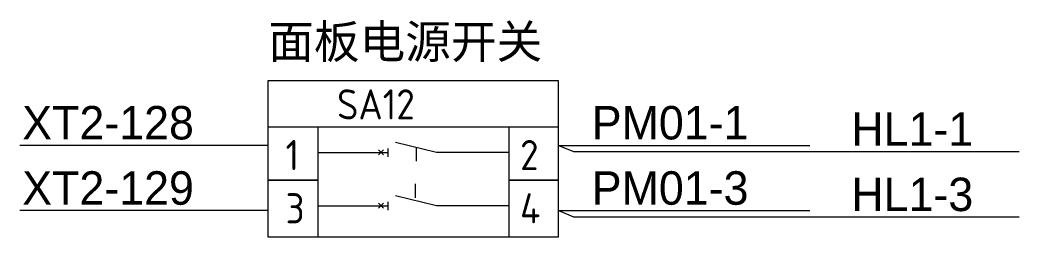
# Model space of a CAD drawing. Header units: millimetres. Extents: x 32626 to 72822, y 60047 to 123188.
# Drawn here: x 45745 to 46640, y 65875 to 66070 of the extents above; entities that cross this region are included whole.
import ezdxf

# ---------------------------------------------------------------- set-up
doc = ezdxf.new("R2010")
doc.units = ezdxf.units.MM
doc.header["$LTSCALE"] = 10
doc.layers.get('0').update_dxf_attribs({"lineweight": 18})
doc.layers.add('1轮廓实线层', color=7, linetype='Continuous', lineweight=18)
doc.styles.get("Standard").update_dxf_attribs({"font": 'isocp.shx', "width": 0.707, "bigfont": 'hztxt.shx'})
doc.styles.add('样式 1', font='SIMYOU.TTF', dxfattribs={"width": 0.75})

msp = doc.modelspace()

# ---------------------------------------------------------------- linework, layer by layer
for p, q in [((45967.48, 66015.18), (46227.38, 66015.18)), ((45967.48, 65874.91), (45967.48, 66015.18)), ((46227.38, 66015.18), (46227.38, 65874.91)), ((45967.48, 65973.76), (46227.38, 65973.76)), ((46011.89, 65973.76), (46011.89, 65874.91)), ((46182.97, 65973.76), (46182.97, 65874.91)), ((45967.48, 65957.07), (45744.98, 65957.07)), ((46066.27, 65948.5), (46070.83, 65953.06)), ((46068.55, 65950.78), (46066.27, 65953.06)), ((46074.79, 65954.25), (46074.79, 65946.82)), ((46118.34, 65950.78), (46081.61, 65959.6)), ((46099.98, 65955.19), (46099.98, 65942.96)), ((46227.38, 65957.07), (46452.72, 65957.07)), ((46011.89, 65950.78), (46074.79, 65950.78)), ((46068.55, 65950.78), (46070.83, 65948.5)), ((46182.97, 65950.78), (46118.34, 65950.78)), ((46011.89, 65926), (45967.48, 65926)), ((45967.48, 65926), (46011.89, 65926)), ((46227.38, 65926), (46182.97, 65926)), ((46182.97, 65926), (46227.38, 65926)), ((46099.28, 65922.6), (46099.28, 65910.14)), ((46118.34, 65903.03), (46081.61, 65911.85)), ((45967.48, 65898.55), (45744.98, 65898.55)), ((46011.89, 65903.03), (46074.79, 65903.03)), ((46066.27, 65900.74), (46070.83, 65905.31)), ((46068.55, 65903.03), (46066.27, 65905.31)), ((46068.55, 65903.03), (46070.83, 65900.74)), ((46074.79, 65906.49), (46074.79, 65899.07)), ((46182.97, 65903.03), (46118.34, 65903.03)), ((46227.38, 65898.55), (46452.72, 65898.55)), ((46227.38, 65874.91), (45967.48, 65874.91))]:
    msp.add_line(p, q)
at = {"layer": '1轮廓实线层'}
for p, q in [((46241.37, 65951.36), (46227.38, 65957.07)), ((46640.33, 65951.36), (46241.37, 65951.36)), ((46241.37, 65892.84), (46227.38, 65898.55)), ((46640.33, 65892.84), (46241.37, 65892.84))]:
    msp.add_line(p, q, dxfattribs=at)

# ---------------------------------------------------------------- texts
at = {"layer": '1轮廓实线层', "style": '样式 1'}
for s, p in [('面板电源开关', (45967.48, 66035.14)), ('XT2-128', (45746.97, 65962.39)), ('PM01-1', (46257.39, 65962.39)), ('HL1-1', (46490.04, 65956.68)), ('XT2-129', (45746.97, 65903.87)), ('PM01-3', (46257.39, 65903.87)), ('HL1-3', (46490.04, 65898.16))]:
    msp.add_text(s, height=30, dxfattribs=at).set_placement(p)
at = {"layer": '1轮廓实线层'}
for s, p in [('SA12', (46029.13, 65980.33)), ('1', (45982.99, 65934.9)), ('2', (46193.18, 65934.9)), ('3', (45982.99, 65887.15)), ('4', (46193.18, 65887.15))]:
    msp.add_text(s, height=27, dxfattribs=at).set_placement(p)

doc.saveas('drawing.dxf')
